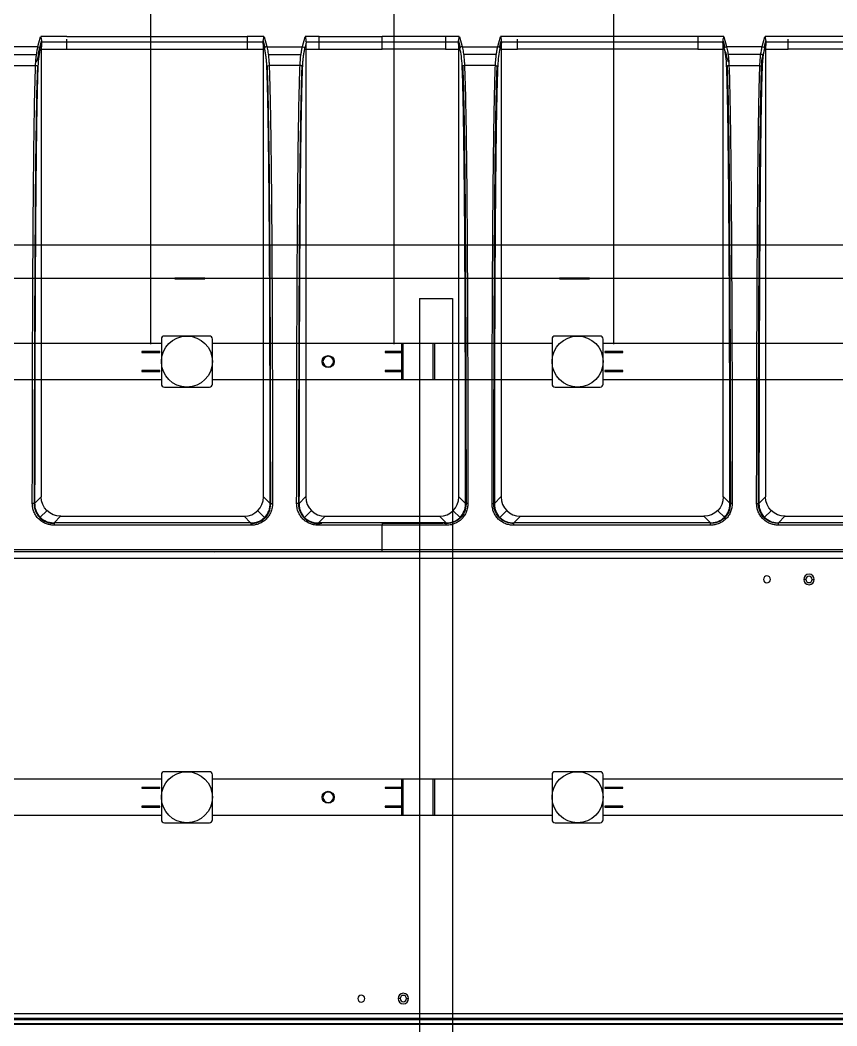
# Model space of a CAD drawing. Header units: millimetres. Extents: x 10037 to 11393, y -913 to 246.
# Drawn here: x 10659.9 to 10931.7, y -301.3 to 33.4 of the extents above; entities that cross this region are included whole.
import ezdxf

# ---------------------------------------------------------------- set-up
doc = ezdxf.new("R2010")
doc.units = ezdxf.units.MM
doc.header["$LTSCALE"] = 46.255
doc.layers.get('0').update_dxf_attribs({"linetype": 'CONTINUOUS'})
doc.layers.add('1', color=7, linetype='CONTINUOUS', true_color=0xffffff)

msp = doc.modelspace()

# ---------------------------------------------------------------- linework, layer by layer
at = {"color": 7}
for p, q in [((10857.42, -74.4), (10857.42, 181.16)), ((10784.42, -74.4), (10784.42, 168.66)), ((10703.42, -74.4), (10703.42, 156.16))]:
    msp.add_line(p, q, dxfattribs=at)
at = {"color": 1}
for p, q in [((11306.42, -41.49), (10254.42, -41.49)), ((10254.42, -52.49), (11306.42, -52.49)), ((10792.81, -59.2), (10792.81, -533)), ((10792.81, -59.2), (10803.81, -59.2)), ((10803.81, -59.2), (10803.81, -533))]:
    msp.add_line(p, q, dxfattribs=at)
at = {"color": 3}
for p, q in [((10706.92, -72.7), (10706.92, -87.7)), ((10722.92, -71.7), (10707.92, -71.7)), ((10723.92, -87.7), (10723.92, -72.7)), ((10836.92, -72.7), (10836.92, -87.7)), ((10852.92, -71.7), (10837.92, -71.7)), ((10853.92, -87.7), (10853.92, -72.7)), ((10706.92, -74.2), (10583.92, -74.2)), ((10836.92, -74.2), (10723.92, -74.2)), ((10786.79, -74.2), (10786.79, -86.2)), ((10787.29, -74.2), (10787.29, -86.2)), ((10797.29, -74.2), (10797.29, -86.2)), ((10797.79, -74.2), (10797.79, -86.2)), ((10976.92, -74.2), (10853.92, -74.2)), ((10583.92, -86.2), (10706.92, -86.2)), ((10723.92, -86.2), (10836.92, -86.2)), ((10853.92, -86.2), (10976.92, -86.2)), ((10707.92, -88.7), (10722.92, -88.7)), ((10837.92, -88.7), (10852.92, -88.7)), ((10722.92, -216.7), (10707.92, -216.7)), ((10852.92, -216.7), (10837.92, -216.7)), ((10706.92, -219.2), (10583.92, -219.2)), ((10706.92, -217.7), (10706.92, -232.7)), ((10723.92, -232.7), (10723.92, -217.7)), ((10836.92, -219.2), (10723.92, -219.2)), ((10786.79, -219.2), (10786.79, -231.2)), ((10787.29, -219.2), (10787.29, -231.2)), ((10797.29, -219.2), (10797.29, -231.2)), ((10797.79, -219.2), (10797.79, -231.2)), ((10836.92, -217.7), (10836.92, -232.7)), ((10853.92, -232.7), (10853.92, -217.7)), ((10976.92, -219.2), (10853.92, -219.2)), ((10583.92, -231.2), (10706.92, -231.2)), ((10707.92, -233.7), (10722.92, -233.7)), ((10723.92, -231.2), (10836.92, -231.2)), ((10837.92, -233.7), (10852.92, -233.7)), ((10853.92, -231.2), (10976.92, -231.2))]:
    msp.add_line(p, q, dxfattribs=at)
for centre, radius in [((10715.42, -80.2), 8.5), ((10845.42, -80.2), 8.5), ((10762.42, -80.2), 2), ((10715.42, -225.2), 8.5), ((10845.42, -225.2), 8.5), ((10762.42, -225.2), 2)]:
    msp.add_circle(centre, radius, dxfattribs=at)
for centre, start, end in [((10707.92, -72.7), 90, 180), ((10722.92, -72.7), 0, 90), ((10837.92, -72.7), 90, 180), ((10852.92, -72.7), 0, 90), ((10707.92, -87.7), 180, 270), ((10722.92, -87.7), 270, 0), ((10837.92, -87.7), 180, 270), ((10852.92, -87.7), 270, 0), ((10707.92, -217.7), 90, 180), ((10722.92, -217.7), 0, 90), ((10837.92, -217.7), 90, 180), ((10852.92, -217.7), 0, 90), ((10707.92, -232.7), 180, 270), ((10722.92, -232.7), 270, 0), ((10837.92, -232.7), 180, 270), ((10852.92, -232.7), 270, 0)]:
    msp.add_arc(centre, 1, start, end, dxfattribs=at)
at = {"layer": '1', "color": 7, "linetype": 'Continuous'}
for p, q in [((10665.86, 24.66), (10666.73, 27.91)), ((10675.42, 27.96), (10666.8, 27.96)), ((10675.42, 27.96), (10735.42, 27.96)), ((10675.42, 23.72), (10675.42, 27.15)), ((10741.04, 27.96), (10735.42, 27.96)), ((10735.42, 27.92), (10735.42, 23.72)), ((10741.1, 27.91), (10741.98, 24.65)), ((10753.86, 24.65), (10754.73, 27.91)), ((10759.42, 27.96), (10754.8, 27.96)), ((10759.42, 27.96), (10780.42, 27.96)), ((10759.42, 23.72), (10759.42, 27.96)), ((10780.42, 23.72), (10780.42, 27.96)), ((10801.42, 27.96), (10780.42, 27.96)), ((10801.42, 27.96), (10801.42, 23.72)), ((10806.04, 27.96), (10801.42, 27.96)), ((10806.1, 27.91), (10806.98, 24.65)), ((10818.86, 24.65), (10819.73, 27.91)), ((10825.42, 27.96), (10819.8, 27.96)), ((10885.42, 27.96), (10825.42, 27.96)), ((10825.42, 23.72), (10825.42, 27.15)), ((10894.04, 27.96), (10885.42, 27.96)), ((10885.42, 27.92), (10885.42, 23.72)), ((10894.1, 27.91), (10894.98, 24.66)), ((10906.86, 24.66), (10907.73, 27.91)), ((10915.42, 27.96), (10907.8, 27.96)), ((10995.42, 27.96), (10915.42, 27.96)), ((10915.42, 23.72), (10915.42, 27.15)), ((10666.1, 23.04), (10667.01, 26.42)), ((10667.02, 25.53), (10666.63, 24.09)), ((10666.95, 23.72), (10666.95, -125.19)), ((10667, 23.72), (10675.42, 23.72)), ((10667.09, 26.21), (10675.42, 26.21)), ((10675.42, 26.21), (10735.42, 26.21)), ((10675.42, 23.72), (10735.42, 23.72)), ((10735.42, 26.21), (10740.74, 26.21)), ((10735.42, 23.72), (10740.83, 23.72)), ((10741.2, 24.08), (10740.82, 25.53)), ((10740.83, 26.42), (10741.38, 24.37)), ((10740.88, -125.19), (10740.88, 23.72)), ((10755.02, 25.53), (10754.63, 24.08)), ((10754.95, 23.72), (10754.95, -125.19)), ((10755, 26.37), (10755.02, 26.47)), ((10755, 23.72), (10759.42, 23.72)), ((10755.09, 26.21), (10759.42, 26.21)), ((10759.42, 26.21), (10780.42, 26.21)), ((10759.42, 23.72), (10780.42, 23.72)), ((10780.42, 26.21), (10801.42, 26.21)), ((10801.42, 23.72), (10780.42, 23.72)), ((10801.42, 26.21), (10805.74, 26.21)), ((10801.42, 23.72), (10805.83, 23.72)), ((10806.2, 24.08), (10805.82, 25.53)), ((10805.83, 26.42), (10806.38, 24.37)), ((10805.88, -125.19), (10805.88, 23.72)), ((10819.46, 24.37), (10820.01, 26.42)), ((10820.02, 25.53), (10819.63, 24.08)), ((10819.95, 23.72), (10819.95, -125.19)), ((10820, 23.72), (10825.42, 23.72)), ((10820.09, 26.21), (10825.42, 26.21)), ((10825.42, 26.21), (10885.42, 26.21)), ((10885.42, 23.72), (10825.42, 23.72)), ((10885.42, 26.21), (10893.74, 26.21)), ((10885.42, 23.72), (10893.83, 23.72)), ((10894.2, 24.09), (10893.82, 25.53)), ((10893.83, 26.42), (10894.39, 24.33)), ((10893.88, -125.19), (10893.88, 23.72)), ((10907.45, 24.33), (10908.01, 26.42)), ((10908.02, 25.53), (10907.63, 24.09)), ((10907.95, 23.72), (10907.95, -125.19)), ((10908, 23.72), (10915.42, 23.72)), ((10908.09, 26.21), (10915.42, 26.21)), ((10915.42, 26.21), (10995.42, 26.21)), ((10995.42, 23.72), (10915.42, 23.72)), ((10654.47, 22.01), (10665.37, 22.01)), ((10742.47, 22.04), (10753.37, 22.04)), ((10818.37, 22.04), (10807.47, 22.04)), ((10907.04, 22.01), (10895.47, 22.01)), ((10721.42, -52.49), (10711.42, -52.49)), ((10711.42, -52.49), (10711.42, -52.7)), ((10711.42, -52.7), (10721.42, -52.7)), ((10721.42, -52.7), (10721.42, -52.49)), ((10849.42, -52.49), (10839.42, -52.49)), ((10839.42, -52.49), (10839.42, -52.7)), ((10839.42, -52.7), (10849.42, -52.7)), ((10849.42, -52.7), (10849.42, -52.49)), ((10706.42, -76.9), (10700.42, -76.9)), ((10700.42, -76.9), (10700.42, -77.2)), ((10706.42, -77.2), (10706.42, -76.9)), ((10787.42, -76.9), (10781.42, -76.9)), ((10781.42, -76.9), (10781.42, -77.2)), ((10787.42, -77.2), (10787.42, -76.9)), ((10860.42, -76.9), (10854.42, -76.9)), ((10854.42, -76.9), (10854.42, -77.2)), ((10860.42, -77.2), (10860.42, -76.9)), ((10700.42, -77.2), (10706.42, -77.2)), ((10781.42, -77.2), (10787.42, -77.2)), ((10854.42, -77.2), (10860.42, -77.2)), ((10706.42, -83.2), (10700.42, -83.2)), ((10700.42, -83.2), (10700.42, -83.5)), ((10700.42, -83.5), (10706.42, -83.5)), ((10706.42, -83.5), (10706.42, -83.2)), ((10787.42, -83.2), (10781.42, -83.2)), ((10781.42, -83.2), (10781.42, -83.5)), ((10781.42, -83.5), (10787.42, -83.5)), ((10787.42, -83.5), (10787.42, -83.2)), ((10860.42, -83.2), (10854.42, -83.2)), ((10854.42, -83.2), (10854.42, -83.5)), ((10854.42, -83.5), (10860.42, -83.5)), ((10860.42, -83.5), (10860.42, -83.2)), ((10664.78, -127.37), (10666.92, -125.23)), ((10740.92, -125.23), (10743.09, -127.41)), ((10752.74, -127.41), (10754.92, -125.23)), ((10805.92, -125.23), (10808.1, -127.41)), ((10817.74, -127.41), (10819.92, -125.23)), ((10893.92, -125.23), (10896.06, -127.37)), ((10905.79, -127.36), (10907.92, -125.23)), ((10668.79, -129.83), (10666.59, -132.03)), ((10741.28, -132.06), (10739.05, -129.83)), ((10756.79, -129.83), (10754.55, -132.07)), ((10806.28, -132.07), (10804.05, -129.83)), ((10821.79, -129.83), (10819.55, -132.06)), ((10894.25, -132.03), (10892.05, -129.83)), ((10909.79, -129.83), (10907.6, -132.02)), ((10673.39, -131.7), (10671.23, -133.86)), ((10673.42, -131.67), (10734.41, -131.67)), ((10736.62, -133.87), (10734.45, -131.7)), ((10761.39, -131.7), (10759.21, -133.88)), ((10761.42, -131.67), (10799.41, -131.67)), ((10801.63, -133.88), (10799.45, -131.7)), ((10826.39, -131.7), (10824.21, -133.88)), ((10826.42, -131.67), (10887.41, -131.67)), ((10889.6, -133.85), (10887.45, -131.7)), ((10914.39, -131.7), (10912.26, -133.83)), ((10914.42, -131.67), (10999.41, -131.67)), ((10780.47, -133.99), (10800.57, -133.96)), ((10724.62, -143.49), (10780.42, -143.42)), ((10836.19, -143.49), (10780.42, -143.42)), ((11189.41, -145.74), (10371.42, -145.74)), ((10921.36, -152.7), (10920.66, -152.7)), ((10923.48, -152.7), (10924.18, -152.7)), ((10706.42, -221.9), (10700.42, -221.9)), ((10700.42, -221.9), (10700.42, -222.2)), ((10700.42, -222.2), (10706.42, -222.2)), ((10706.42, -222.2), (10706.42, -221.9)), ((10787.42, -221.9), (10781.42, -221.9)), ((10781.42, -221.9), (10781.42, -222.2)), ((10781.42, -222.2), (10787.42, -222.2)), ((10787.42, -222.2), (10787.42, -221.9)), ((10860.42, -221.9), (10854.42, -221.9)), ((10854.42, -221.9), (10854.42, -222.2)), ((10854.42, -222.2), (10860.42, -222.2)), ((10860.42, -222.2), (10860.42, -221.9)), ((10706.42, -228.2), (10700.42, -228.2)), ((10700.42, -228.2), (10700.42, -228.5)), ((10700.42, -228.5), (10706.42, -228.5)), ((10706.42, -228.5), (10706.42, -228.2)), ((10787.42, -228.2), (10781.42, -228.2)), ((10781.42, -228.2), (10781.42, -228.5)), ((10781.42, -228.5), (10787.42, -228.5)), ((10787.42, -228.5), (10787.42, -228.2)), ((10860.42, -228.2), (10854.42, -228.2)), ((10854.42, -228.2), (10854.42, -228.5)), ((10854.42, -228.5), (10860.42, -228.5)), ((10860.42, -228.5), (10860.42, -228.2)), ((10786.36, -292.2), (10785.66, -292.2)), ((10788.48, -292.2), (10789.18, -292.2)), ((10364.95, -297.19), (11195.88, -297.19)), ((10295.32, -300.75), (11265.52, -300.75)), ((11196.32, -299.31), (10364.52, -299.31)), ((11196.09, -298.88), (10364.74, -298.88))]:
    msp.add_line(p, q, dxfattribs=at)
for centre, radius, start, end in [((10762.42, -80.2), 1.75, 0, 180), ((10762.42, -80.2), 1.75, 180, 0), ((10908.42, -152.7), 1.15, 0, 180), ((10908.42, -152.7), 1.15, 180, 0), ((10922.42, -152.7), 1.76, 0, 180), ((10922.42, -152.7), 1.76, 180, 0), ((10922.42, -152.7), 1.06, 0, 180), ((10922.42, -152.7), 1.06, 180, 0), ((10762.42, -225.2), 1.75, 0, 180), ((10762.42, -225.2), 1.75, 180, 0), ((10773.42, -292.2), 1.15, 0, 180), ((10787.42, -292.2), 1.76, 0, 180), ((10787.42, -292.2), 1.06, 0, 180), ((10773.42, -292.2), 1.15, 180, 0), ((10787.42, -292.2), 1.76, 180, 0), ((10787.42, -292.2), 1.06, 180, 0)]:
    msp.add_arc(centre, radius, start, end, dxfattribs=at)
for centre, major_axis, ratio, start_param, end_param in [((10668.56, 23.72), (0, 6), 0.267949, 1.256501, 1.570796), ((10739.28, 23.72), (0, 6), 0.267949, 4.712389, 5.026684), ((10741.99, 24.04), (0.773, 0.207), 0.694747, 1.386748, 2.773497), ((10756.56, 23.72), (0, 6), 0.267949, 1.256501, 1.570796), ((10804.28, 23.72), (0, 6), 0.267949, 4.712389, 5.026684), ((10806.99, 24.03), (0.773, 0.207), 0.694747, 1.386747, 2.773495), ((10818.85, 24.04), (0.773, -0.207), 0.694747, 0.368096, 1.754844), ((10821.56, 23.72), (0, 6), 0.267949, 1.256501, 1.570796), ((10892.28, 23.72), (0, 6), 0.267949, 4.712389, 5.026684), ((10909.56, 23.72), (0, 6), 0.267949, 1.256501, 1.570796), ((10733.95, -124.73), (5.07, -5.07), 0.935113, 5.531306, 7.035065), ((10761.89, -124.73), (-5.07, -5.07), 0.935113, 5.531306, 7.035065), ((10798.95, -124.73), (5.07, -5.07), 0.935113, 5.531306, 7.035065), ((10826.89, -124.73), (-5.07, -5.07), 0.935113, 5.531306, 7.035065), ((10780.42, -134.69), (0, 0.8), 0.000166, 0.260657, 1.570165)]:
    msp.add_ellipse(centre, major_axis=major_axis, ratio=ratio, start_param=start_param, end_param=end_param, dxfattribs=at)
at = {"layer": '1', "color": 7, "linetype": 'Continuous', "extrusion": (0, 0, -1)}
for centre, major_axis in [((10673.89, -124.73), (5.07, 5.07)), ((10886.95, -124.73), (-5.07, 5.07)), ((10914.89, -124.73), (5.07, 5.07))]:
    msp.add_ellipse(centre, major_axis=major_axis, ratio=0.935113, start_param=2.389713, end_param=3.893472, dxfattribs=at)
at = {"layer": '1', "color": 7, "linetype": 'Continuous'}
for points, degree, knots in [([(10666.75, 27.96), (10666.75, 27.96), (10666.75, 27.96), (10666.84, 27.62), (10666.92, 27.24), (10667.04, 26.44), (10667.07, 26.01), (10667.03, 25.58)], 3, [0, 0, 0, 0, 0.005505, 0.005505, 0.513093, 0.513093, 1, 1, 1, 1]), ([(10740.8, 25.58), (10740.77, 26.01), (10740.8, 26.44), (10740.91, 27.24), (10741, 27.62), (10741.09, 27.96), (10741.09, 27.96), (10741.09, 27.96)], 3, [0, 0, 0, 0, 0.486907, 0.486907, 0.994495, 0.994495, 1, 1, 1, 1]), ([(10754.75, 27.96), (10754.75, 27.96), (10754.75, 27.96), (10754.84, 27.62), (10754.92, 27.24), (10755.04, 26.44), (10755.07, 26.01), (10755.03, 25.58)], 3, [0, 0, 0, 0, 0.005505, 0.005505, 0.513093, 0.513093, 1, 1, 1, 1]), ([(10805.8, 25.58), (10805.77, 26.01), (10805.8, 26.44), (10805.91, 27.24), (10806, 27.62), (10806.09, 27.96), (10806.09, 27.96), (10806.09, 27.96)], 3, [0, 0, 0, 0, 0.486907, 0.486907, 0.994495, 0.994495, 1, 1, 1, 1]), ([(10819.75, 27.96), (10819.75, 27.96), (10819.75, 27.96), (10819.84, 27.62), (10819.92, 27.24), (10820.04, 26.44), (10820.07, 26.01), (10820.03, 25.58)], 3, [0, 0, 0, 0, 0.005505, 0.005505, 0.513093, 0.513093, 1, 1, 1, 1]), ([(10893.8, 25.58), (10893.77, 26.01), (10893.8, 26.44), (10893.91, 27.24), (10894, 27.62), (10894.09, 27.96), (10894.09, 27.96), (10894.09, 27.96)], 3, [0, 0, 0, 0, 0.486907, 0.486907, 0.994495, 0.994495, 1, 1, 1, 1]), ([(10907.75, 27.96), (10907.75, 27.96), (10907.75, 27.96), (10907.84, 27.62), (10907.92, 27.24), (10908.04, 26.44), (10908.07, 26.01), (10908.03, 25.58)], 3, [0, 0, 0, 0, 0.005505, 0.005505, 0.513093, 0.513093, 1, 1, 1, 1]), ([(10665.05, 18.25), (10665.07, 18.63), (10665.1, 19.4), (10665.19, 20.54), (10665.33, 21.83), (10665.54, 23.22), (10665.74, 24.11), (10665.84, 24.56)], 3, [0, 0, 0, 0, 0.157925, 0.326242, 0.497368, 0.744878, 1, 1, 1, 1]), ([(10742, 24.55), (10742.07, 24.26), (10742.2, 23.68), (10742.37, 22.71), (10742.55, 21.51), (10742.69, 20.06), (10742.75, 18.91), (10742.78, 18.34)], 3, [0, 0, 0, 0, 0.168488, 0.339903, 0.503255, 0.758176, 1, 1, 1, 1]), ([(10753.06, 18.35), (10753.07, 18.72), (10753.11, 19.48), (10753.2, 20.6), (10753.34, 21.86), (10753.54, 23.23), (10753.73, 24.11), (10753.83, 24.55)], 3, [0, 0, 0, 0, 0.157935, 0.326337, 0.497512, 0.744403, 1, 1, 1, 1]), ([(10807, 24.55), (10807.07, 24.26), (10807.2, 23.68), (10807.37, 22.72), (10807.54, 21.51), (10807.69, 20.07), (10807.75, 18.91), (10807.78, 18.35)], 3, [0, 0, 0, 0, 0.168278, 0.339536, 0.502786, 0.758186, 1, 1, 1, 1]), ([(10818.06, 18.34), (10818.07, 18.71), (10818.11, 19.47), (10818.2, 20.59), (10818.34, 21.86), (10818.54, 23.23), (10818.73, 24.11), (10818.83, 24.55)], 3, [0, 0, 0, 0, 0.158218, 0.32643, 0.496926, 0.744832, 1, 1, 1, 1]), ([(10895, 24.56), (10895.07, 24.27), (10895.2, 23.68), (10895.38, 22.7), (10895.55, 21.47), (10895.7, 20), (10895.76, 18.82), (10895.78, 18.25)], 3, [0, 0, 0, 0, 0.168507, 0.339743, 0.502834, 0.758443, 1, 1, 1, 1]), ([(10906.05, 18.24), (10906.07, 18.62), (10906.1, 19.39), (10906.19, 20.53), (10906.33, 21.83), (10906.54, 23.22), (10906.74, 24.11), (10906.84, 24.56)], 3, [0, 0, 0, 0, 0.1583, 0.326501, 0.496978, 0.744887, 1, 1, 1, 1]), ([(10665.11, 19.45), (10665.13, 19.45), (10665.14, 19.46), (10665.22, 19.53), (10665.28, 19.61), (10665.5, 19.92), (10665.61, 20.18), (10665.99, 21.31), (10666.04, 22.22), (10666.09, 22.99)], 3, [0, 0, 0, 0, 0.010872, 0.010872, 0.078451, 0.078451, 0.294298, 0.294298, 1, 1, 1, 1]), ([(10894.43, 23.21), (10894.9, 22.49), (10894.76, 21.09), (10895.41, 19.82), (10895.48, 19.7), (10895.6, 19.55), (10895.64, 19.52), (10895.69, 19.47), (10895.71, 19.46), (10895.72, 19.45)], 3, [0, 0, 0, 0, 0.863224, 0.863224, 0.955183, 0.955183, 0.987283, 0.987283, 1, 1, 1, 1]), ([(10905.59, -127.4), (10905.61, -106.06), (10905.65, -84.72), (10905.81, -45.35), (10905.9, -27.33), (10906.17, -4.84), (10906.24, -0.35), (10906.4, 8.63), (10906.48, 13.12), (10906.68, 18.61), (10906.72, 19.63), (10906.77, 20.65)], 3, [0, 0, 0, 0, 0.43185, 0.43185, 0.796721, 0.796721, 0.887939, 0.887939, 0.979157, 0.979157, 1, 1, 1, 1]), ([(10665.02, 18.2), (10663.32, 18.2), (10659.92, 18.2), (10656.52, 18.2), (10654.82, 18.19)], 3, [0, 0, 0, 0, 0.5, 1, 1, 1, 1]), ([(10663.97, -127.32), (10663.98, -119.7), (10663.99, -105.06), (10664.04, -84.01), (10664.1, -64.79), (10664.18, -47.43), (10664.28, -31.92), (10664.4, -18.29), (10664.53, -6.51), (10664.68, 3.4), (10664.83, 11.44), (10664.99, 16.16), (10665.05, 18.2)], 3, [0, 0, 0, 0, 0.156926, 0.30166, 0.433638, 0.55286, 0.659322, 0.753028, 0.833964, 0.902113, 0.957497, 1, 1, 1, 1]), ([(10665.67, 18.14), (10665.66, 17.99), (10665.65, 17.84), (10665.49, 13.23), (10665.4, 8.74), (10665.23, -0.24), (10665.17, -4.74), (10664.9, -27.27), (10664.8, -45.3), (10664.64, -84.69), (10664.61, -106.05), (10664.59, -127.4)], 3, [0, 0, 0, 0, 0.003177, 0.003177, 0.096027, 0.096027, 0.188877, 0.188877, 0.560277, 0.560277, 1, 1, 1, 1]), ([(10665.82, 18.04), (10665.8, 17.34), (10665.74, 15.83), (10665.67, 13.23), (10665.59, 10.23), (10665.52, 6.77), (10665.45, 2.91), (10665.38, -1.34), (10665.32, -5.98), (10665.25, -11), (10665.2, -16.36), (10665.14, -22.1), (10665.09, -28.16), (10665.04, -34.6), (10665, -41.41), (10664.96, -48.5), (10664.92, -55.92), (10664.89, -63.85), (10664.86, -71.65), (10664.83, -80.22), (10664.81, -88.75), (10664.79, -97.97), (10664.77, -107.21), (10664.76, -116.7), (10664.75, -123.72), (10664.74, -127.35)], 3, [0, 0, 0, 0, 0.0425, 0.086032, 0.129564, 0.173095, 0.216627, 0.260159, 0.303691, 0.347223, 0.390755, 0.434287, 0.477819, 0.521351, 0.564883, 0.608415, 0.651947, 0.695479, 0.739011, 0.782543, 0.826075, 0.869607, 0.913139, 0.956671, 1, 1, 1, 1]), ([(10742.19, 12.83), (10742.15, 14.12), (10742.11, 15.37), (10742.06, 16.86), (10742.01, 18.12)], 2, [0.92566232, 0.92566232, 0.92566232, 0.96319868, 0.96319868, 1, 1, 1]), ([(10743.29, -127.44), (10743.28, -106.08), (10743.25, -84.72), (10743.09, -45.33), (10742.99, -27.31), (10742.7, -4.83), (10742.63, -0.33), (10742.46, 8.64), (10742.37, 13.13), (10742.19, 17.8), (10742.18, 18.01), (10742.17, 18.23)], 3, [0, 0, 0, 0, 0.439281, 0.439281, 0.810148, 0.810148, 0.902865, 0.902865, 0.995582, 0.995582, 1, 1, 1, 1]), ([(10742.78, 18.29), (10742.84, 16.68), (10742.96, 13.09), (10743.1, 7.15), (10743.23, 0.16), (10743.35, -7.9), (10743.46, -17.01), (10743.56, -27.18), (10743.64, -38.4), (10743.71, -50.67), (10743.78, -63.99), (10743.83, -78.36), (10743.86, -93.79), (10743.89, -110.24), (10743.9, -121.54), (10743.9, -127.36)], 3, [0, 0, 0, 0, 0.033602, 0.074509, 0.122638, 0.177982, 0.24055, 0.310333, 0.387319, 0.471512, 0.562911, 0.661516, 0.767324, 0.880337, 1, 1, 1, 1]), ([(10753.02, 18.3), (10751.32, 18.3), (10747.92, 18.3), (10744.52, 18.3), (10742.82, 18.29)], 3, [0, 0, 0, 0, 0.5, 1, 1, 1, 1]), ([(10751.93, -127.36), (10751.94, -119.8), (10751.95, -105.25), (10751.99, -84.32), (10752.05, -65.19), (10752.13, -47.87), (10752.23, -32.37), (10752.35, -18.7), (10752.48, -6.85), (10752.65, 3.17), (10752.82, 11.37), (10752.98, 16.19), (10753.05, 18.3)], 3, [0, 0, 0, 0, 0.155637, 0.299365, 0.430625, 0.549416, 0.655734, 0.749583, 0.83095, 0.899818, 0.956205, 1, 1, 1, 1]), ([(10753.67, 18.24), (10753.66, 18.06), (10753.65, 17.88), (10753.47, 13.25), (10753.37, 8.76), (10753.2, -0.22), (10753.13, -4.72), (10752.84, -27.25), (10752.74, -45.28), (10752.59, -84.69), (10752.56, -106.07), (10752.55, -127.44)], 3, [0, 0, 0, 0, 0.003761, 0.003761, 0.096528, 0.096528, 0.189295, 0.189295, 0.560362, 0.560362, 1, 1, 1, 1]), ([(10753.82, 18.13), (10753.81, 17.77), (10753.78, 17.07), (10753.75, 16.18), (10753.72, 15.37), (10753.7, 14.63), (10753.68, 13.92), (10753.66, 13.24), (10753.64, 12.56), (10753.62, 11.87), (10753.6, 11.17), (10753.58, 10.45), (10753.56, 9.71), (10753.55, 8.94), (10753.53, 8.13), (10753.51, 7.29), (10753.49, 6.43), (10753.47, 5.54), (10753.45, 4.63), (10753.44, 3.7), (10753.42, 2.75), (10753.4, 1.8), (10753.38, 0.82), (10753.37, -0.17), (10753.35, -1.16), (10753.33, -2.17), (10753.32, -3.19), (10753.3, -4.23), (10753.29, -5.29), (10753.27, -6.38), (10753.26, -7.48), (10753.24, -8.6), (10753.23, -9.73), (10753.21, -10.87), (10753.2, -12.02), (10753.18, -13.21), (10753.17, -14.41), (10753.16, -15.61), (10753.14, -16.82), (10753.13, -18.04), (10753.12, -19.3), (10753.11, -20.58), (10753.09, -21.87), (10753.08, -23.16), (10753.07, -24.46), (10753.06, -25.79), (10753.05, -27.13), (10753.03, -28.49), (10753.02, -29.87), (10753.01, -31.26), (10753, -32.65), (10752.99, -34.05), (10752.98, -35.47), (10752.97, -36.93), (10752.96, -38.4), (10752.95, -39.89), (10752.94, -41.37), (10752.93, -42.85), (10752.92, -44.36), (10752.91, -45.9), (10752.91, -47.46), (10752.9, -49.04), (10752.89, -50.63), (10752.88, -52.22), (10752.87, -53.81), (10752.87, -55.39), (10752.86, -56.99), (10752.85, -58.67), (10752.84, -60.4), (10752.84, -62.1), (10752.83, -63.78), (10752.82, -65.44), (10752.82, -67.12), (10752.81, -68.86), (10752.8, -70.68), (10752.8, -72.5), (10752.79, -74.28), (10752.79, -76.04), (10752.78, -77.8), (10752.78, -79.58), (10752.77, -81.44), (10752.77, -83.37), (10752.76, -85.29), (10752.76, -87.17), (10752.75, -89.03), (10752.75, -90.88), (10752.75, -92.75), (10752.74, -94.7), (10752.74, -96.72), (10752.73, -98.76), (10752.73, -100.77), (10752.73, -102.74), (10752.72, -104.7), (10752.72, -106.66), (10752.72, -108.66), (10752.72, -110.73), (10752.72, -112.87), (10752.71, -115.03), (10752.71, -117.17), (10752.71, -119.29), (10752.71, -121.38), (10752.71, -123.44), (10752.71, -125.45), (10752.7, -126.76), (10752.7, -127.39)], 3, [0, 0, 0, 0, 0.009373, 0.019184, 0.028994, 0.038805, 0.048616, 0.058426, 0.068237, 0.078048, 0.087858, 0.097669, 0.10748, 0.11729, 0.127101, 0.136912, 0.146722, 0.156533, 0.166344, 0.176154, 0.185965, 0.195776, 0.205586, 0.215397, 0.225208, 0.235018, 0.244829, 0.25464, 0.26445, 0.274261, 0.284072, 0.293882, 0.303693, 0.313504, 0.323314, 0.333125, 0.342936, 0.352746, 0.362557, 0.372368, 0.382178, 0.391989, 0.4018, 0.41161, 0.421421, 0.431232, 0.441042, 0.450853, 0.460664, 0.470474, 0.480285, 0.490096, 0.499906, 0.509717, 0.519528, 0.529338, 0.539149, 0.54896, 0.55877, 0.568581, 0.578392, 0.588202, 0.598013, 0.607824, 0.617634, 0.627445, 0.637256, 0.647066, 0.656877, 0.666688, 0.676498, 0.686309, 0.69612, 0.70593, 0.715741, 0.725552, 0.735362, 0.745173, 0.754984, 0.764794, 0.774605, 0.784416, 0.794226, 0.804037, 0.813848, 0.823658, 0.833469, 0.84328, 0.85309, 0.862901, 0.872712, 0.882522, 0.892333, 0.902144, 0.911954, 0.921765, 0.931576, 0.941386, 0.951197, 0.961008, 0.970818, 0.980629, 0.99044, 1, 1, 1, 1]), ([(10808.13, -127.39), (10808.13, -124.07), (10808.13, -117.4), (10808.12, -106.95), (10808.1, -97.35), (10808.08, -87.99), (10808.06, -78.74), (10808.03, -70.06), (10808, -61.82), (10807.96, -53.59), (10807.92, -45.92), (10807.88, -38.47), (10807.83, -31.42), (10807.77, -24.73), (10807.71, -18.4), (10807.65, -12.45), (10807.57, -6.84), (10807.5, -1.68), (10807.41, 3.14), (10807.33, 7.43), (10807.24, 11.13), (10807.15, 14.36), (10807.06, 16.86), (10807.01, 18.13)], 3, [0, 0, 0, 0, 0.047411, 0.095071, 0.142732, 0.190393, 0.238054, 0.285714, 0.333375, 0.381036, 0.428697, 0.476357, 0.524018, 0.571679, 0.61934, 0.667, 0.714661, 0.762322, 0.809983, 0.857643, 0.905304, 0.952965, 1, 1, 1, 1]), ([(10807.17, 18.24), (10807.18, 18.06), (10807.18, 17.88), (10807.36, 13.25), (10807.46, 8.76), (10807.64, -0.22), (10807.71, -4.72), (10808, -27.25), (10808.09, -45.28), (10808.25, -84.69), (10808.28, -106.07), (10808.29, -127.44)], 3, [0, 0, 0, 0, 0.003769, 0.003769, 0.096535, 0.096535, 0.189301, 0.189301, 0.560365, 0.560365, 1, 1, 1, 1]), ([(10807.78, 18.3), (10807.84, 16.73), (10807.96, 13.24), (10808.1, 7.43), (10808.24, 0.53), (10808.36, -7.45), (10808.47, -16.51), (10808.56, -26.65), (10808.65, -37.87), (10808.72, -50.17), (10808.78, -63.54), (10808.83, -77.99), (10808.87, -93.52), (10808.89, -110.09), (10808.9, -121.49), (10808.91, -127.36)], 3, [0, 0, 0, 0, 0.032568, 0.072608, 0.120044, 0.174868, 0.237088, 0.306698, 0.383684, 0.468049, 0.559796, 0.65892, 0.765422, 0.879302, 1, 1, 1, 1]), ([(10818.02, 18.29), (10816.32, 18.3), (10812.92, 18.3), (10809.52, 18.3), (10807.82, 18.3)], 3, [0, 0, 0, 0, 0.5, 1, 1, 1, 1]), ([(10816.93, -127.36), (10816.94, -119.86), (10816.95, -105.43), (10816.99, -84.65), (10817.05, -65.62), (10817.13, -48.37), (10817.23, -32.9), (10817.35, -19.2), (10817.49, -7.29), (10817.65, 2.84), (10817.82, 11.18), (10817.98, 16.12), (10818.05, 18.29)], 3, [0, 0, 0, 0, 0.154324, 0.297027, 0.427554, 0.545906, 0.652077, 0.746072, 0.82788, 0.897481, 0.954892, 1, 1, 1, 1]), ([(10817.55, -127.44), (10817.56, -106.08), (10817.59, -84.72), (10817.75, -45.33), (10817.84, -27.31), (10818.13, -4.83), (10818.2, -0.33), (10818.37, 8.64), (10818.47, 13.13), (10818.65, 17.8), (10818.66, 18.01), (10818.67, 18.23)], 3, [0, 0, 0, 0, 0.439284, 0.439284, 0.810154, 0.810154, 0.902871, 0.902871, 0.995588, 0.995588, 1, 1, 1, 1]), ([(10896.09, -127.35), (10896.09, -123.72), (10896.08, -116.7), (10896.07, -107.21), (10896.05, -97.97), (10896.03, -88.75), (10896.01, -80.22), (10895.98, -71.65), (10895.95, -63.85), (10895.92, -55.92), (10895.88, -48.51), (10895.84, -41.41), (10895.79, -34.6), (10895.75, -28.16), (10895.7, -22.1), (10895.64, -16.36), (10895.58, -11), (10895.52, -5.98), (10895.46, -1.34), (10895.39, 2.91), (10895.32, 6.77), (10895.24, 10.23), (10895.17, 13.23), (10895.09, 15.83), (10895.04, 17.34), (10895.01, 18.04)], 3, [0, 0, 0, 0, 0.043329, 0.086861, 0.130393, 0.173925, 0.217457, 0.260989, 0.304521, 0.348053, 0.391585, 0.435117, 0.478649, 0.522181, 0.565713, 0.609245, 0.652777, 0.696309, 0.739841, 0.783373, 0.826905, 0.870437, 0.913969, 0.957501, 1, 1, 1, 1]), ([(10895.17, 18.14), (10895.18, 17.99), (10895.18, 17.84), (10895.35, 13.23), (10895.44, 8.74), (10895.6, -0.24), (10895.67, -4.74), (10895.94, -27.27), (10896.03, -45.3), (10896.19, -84.69), (10896.23, -106.05), (10896.25, -127.4)], 3, [0, 0, 0, 0, 0.003177, 0.003177, 0.096027, 0.096027, 0.188877, 0.188877, 0.560277, 0.560277, 1, 1, 1, 1]), ([(10895.78, 18.2), (10895.84, 16.69), (10895.95, 13.28), (10896.08, 7.59), (10896.2, 0.8), (10896.31, -7.1), (10896.42, -16.1), (10896.51, -26.21), (10896.59, -37.41), (10896.66, -49.72), (10896.72, -63.13), (10896.78, -77.64), (10896.82, -93.25), (10896.85, -109.93), (10896.86, -121.41), (10896.87, -127.32)], 3, [0, 0, 0, 0, 0.031548, 0.07074, 0.117498, 0.17181, 0.233691, 0.303131, 0.380117, 0.464653, 0.55674, 0.656374, 0.763557, 0.878286, 1, 1, 1, 1]), ([(10906.02, 18.19), (10904.32, 18.2), (10900.92, 18.2), (10897.52, 18.2), (10895.82, 18.2)], 3, [0, 0, 0, 0, 0.5, 1, 1, 1, 1]), ([(10904.98, -127.31), (10904.99, -119.69), (10905.01, -105.04), (10905.05, -83.99), (10905.12, -64.77), (10905.2, -47.4), (10905.29, -31.9), (10905.41, -18.27), (10905.54, -6.49), (10905.69, 3.41), (10905.84, 11.44), (10905.99, 16.15), (10906.05, 18.19)], 3, [0, 0, 0, 0, 0.156991, 0.301777, 0.433792, 0.553036, 0.659505, 0.753203, 0.834117, 0.902229, 0.957563, 1, 1, 1, 1]), ([(10906.82, 18.03), (10906.58, 11.54), (10906.39, -1.14), (10906.28, -8.4), (10906.19, -17.73)], 2, [0, 0, 0, 0.2493273, 0.2493273, 0.3923543, 0.3923543, 0.3923543]), ([(10743.13, -127.39), (10743.12, -98.94), (10743.04, -75.7), (10742.97, -52.09), (10742.84, -34.03), (10742.73, -19.06), (10742.58, -7.84), (10742.47, 0.8), (10742.33, 7.24)], 2, [0, 0, 0, 0.2500078, 0.2500078, 0.5002502, 0.5002502, 0.7004441, 0.7004441, 0.8505896, 0.8505896, 0.8505896]), ([(10818.31, -3.73), (10818.12, -16.76), (10817.99, -35.49), (10817.86, -53.53), (10817.79, -76.92), (10817.72, -99.72), (10817.71, -127.39)], 2, [0.2497303, 0.2497303, 0.2497303, 0.4998984, 0.4998984, 0.7500665, 0.7500665, 1, 1, 1]), ([(10906.19, -17.73), (10906.12, -24.6), (10906.06, -32.58), (10905.8, -68.77), (10905.75, -127.35)], 2, [0.3923543, 0.3923543, 0.3923543, 0.4996245, 0.4996245, 1, 1, 1]), ([(10671.15, -134.65), (10671.04, -134.65), (10670.81, -134.65), (10670.35, -134.61), (10669.51, -134.49), (10668.36, -134.15), (10667.11, -133.48), (10666.03, -132.59), (10665.14, -131.5), (10664.47, -130.25), (10664.13, -129.1), (10663.99, -128.16), (10663.98, -127.68), (10663.97, -127.45)], 3, [0, 0, 0, 0, 0.027607, 0.060207, 0.124895, 0.25169, 0.37615, 0.499219, 0.622426, 0.746955, 0.873933, 0.938984, 1, 1, 1, 1]), ([(10664.59, -127.4), (10664.59, -127.45), (10664.59, -127.5), (10664.58, -129.36), (10665.34, -131.18), (10667.91, -133.49), (10669.57, -134.07), (10671.21, -134.04)], 3, [0, 0, 0, 0, 0.014791, 0.014791, 0.532874, 0.532874, 1, 1, 1, 1]), ([(10664.75, -127.46), (10664.77, -127.89), (10664.81, -128.74), (10665.3, -130.36), (10666.46, -132.15), (10668.25, -133.32), (10669.88, -133.82), (10670.75, -133.86), (10671.2, -133.88)], 3, [0, 0, 0, 0, 0.127461, 0.253111, 0.498015, 0.742603, 0.86786, 1, 1, 1, 1]), ([(10736.66, -134.07), (10738.29, -134.1), (10739.94, -133.54), (10742.51, -131.25), (10743.29, -129.43), (10743.29, -127.55), (10743.29, -127.5), (10743.29, -127.44)], 3, [0, 0, 0, 0, 0.465898, 0.465898, 0.984203, 0.984203, 1, 1, 1, 1]), ([(10736.71, -133.91), (10737.14, -133.89), (10738, -133.84), (10739.62, -133.35), (10741.41, -132.19), (10742.57, -130.4), (10743.06, -128.78), (10743.11, -127.93), (10743.13, -127.5)], 3, [0, 0, 0, 0, 0.127884, 0.254067, 0.500077, 0.746087, 0.872201, 1, 1, 1, 1]), ([(10743.9, -127.49), (10743.89, -127.72), (10743.88, -128.19), (10743.74, -129.14), (10743.4, -130.28), (10742.73, -131.54), (10741.84, -132.63), (10740.76, -133.51), (10739.5, -134.18), (10738.4, -134.51), (10737.59, -134.63), (10737.18, -134.67), (10736.9, -134.68), (10736.77, -134.68), (10736.72, -134.68)], 3, [0, 0, 0, 0, 0.060744, 0.12566, 0.252648, 0.377218, 0.500321, 0.62349, 0.747922, 0.874762, 0.926504, 0.965728, 0.985482, 1, 1, 1, 1]), ([(10759.12, -134.69), (10758.98, -134.69), (10758.71, -134.68), (10758.17, -134.63), (10757.38, -134.5), (10756.27, -134.15), (10755.08, -133.52), (10753.99, -132.63), (10753.1, -131.54), (10752.44, -130.29), (10752.1, -129.14), (10751.95, -128.2), (10751.94, -127.72), (10751.93, -127.49)], 3, [0, 0, 0, 0, 0.037925, 0.069846, 0.143625, 0.252209, 0.376697, 0.499741, 0.622871, 0.747276, 0.874099, 0.939142, 1, 1, 1, 1]), ([(10752.55, -127.44), (10752.55, -127.5), (10752.55, -127.55), (10752.54, -129.43), (10753.32, -131.24), (10756.01, -133.65), (10757.89, -134.22), (10759.9, -134.02), (10760.08, -134), (10760.27, -133.96)], 3, [0, 0, 0, 0, 0.013638, 0.013638, 0.482882, 0.482882, 0.952126, 0.952126, 1, 1, 1, 1]), ([(10752.71, -127.5), (10752.73, -127.93), (10752.77, -128.78), (10753.26, -130.4), (10754.43, -132.19), (10756.15, -133.32), (10757.52, -133.75), (10758.24, -133.87), (10758.76, -133.91), (10759.01, -133.92), (10759.14, -133.92)], 3, [0, 0, 0, 0, 0.127699, 0.253668, 0.49926, 0.744795, 0.846316, 0.924167, 0.963711, 1, 1, 1, 1]), ([(10808.29, -127.44), (10808.29, -127.5), (10808.29, -127.55), (10808.29, -129.43), (10807.52, -131.24), (10804.82, -133.65), (10802.95, -134.22), (10800.94, -134.02), (10800.75, -134), (10800.57, -133.96)], 3, [0, 0, 0, 0, 0.013638, 0.013638, 0.482882, 0.482882, 0.952126, 0.952126, 1, 1, 1, 1]), ([(10808.9, -127.49), (10808.9, -127.72), (10808.88, -128.2), (10808.74, -129.14), (10808.4, -130.29), (10807.74, -131.54), (10806.85, -132.63), (10805.76, -133.52), (10804.59, -134.14), (10803.5, -134.49), (10802.72, -134.63), (10802.15, -134.68), (10801.88, -134.69), (10801.72, -134.69)], 3, [0, 0, 0, 0, 0.060852, 0.125886, 0.252714, 0.377116, 0.500243, 0.623286, 0.747767, 0.849056, 0.926426, 0.957688, 1, 1, 1, 1]), ([(10801.72, -133.92), (10802.15, -133.89), (10803, -133.85), (10804.62, -133.36), (10806.41, -132.19), (10807.57, -130.4), (10808.06, -128.78), (10808.11, -127.93), (10808.13, -127.5)], 3, [0, 0, 0, 0, 0.1278, 0.253768, 0.499779, 0.745844, 0.872055, 1, 1, 1, 1]), ([(10824.12, -134.68), (10824.02, -134.68), (10823.79, -134.68), (10823.32, -134.64), (10822.48, -134.52), (10821.33, -134.18), (10820.08, -133.51), (10818.99, -132.63), (10818.1, -131.54), (10817.44, -130.28), (10817.1, -129.14), (10816.96, -128.19), (10816.94, -127.72), (10816.94, -127.49)], 3, [0, 0, 0, 0, 0.027813, 0.060574, 0.125331, 0.252167, 0.376584, 0.49974, 0.622831, 0.747384, 0.87436, 0.939254, 1, 1, 1, 1]), ([(10824.18, -134.07), (10822.55, -134.1), (10820.9, -133.54), (10818.33, -131.25), (10817.55, -129.43), (10817.55, -127.55), (10817.55, -127.5), (10817.55, -127.44)], 3, [0, 0, 0, 0, 0.465898, 0.465898, 0.984203, 0.984203, 1, 1, 1, 1]), ([(10817.71, -127.5), (10817.73, -127.93), (10817.78, -128.78), (10818.27, -130.4), (10819.43, -132.19), (10821.22, -133.35), (10822.84, -133.84), (10823.69, -133.89), (10824.12, -133.91)], 3, [0, 0, 0, 0, 0.1278, 0.253916, 0.499928, 0.745935, 0.872118, 1, 1, 1, 1]), ([(10896.25, -127.4), (10896.25, -127.45), (10896.25, -127.5), (10896.25, -129.36), (10895.49, -131.18), (10892.93, -133.49), (10891.27, -134.07), (10889.63, -134.04)], 3, [0, 0, 0, 0, 0.014791, 0.014791, 0.532874, 0.532874, 1, 1, 1, 1]), ([(10889.68, -133.88), (10890.11, -133.86), (10890.97, -133.81), (10892.58, -133.32), (10894.37, -132.16), (10895.53, -130.37), (10896.02, -128.74), (10896.07, -127.89), (10896.09, -127.46)], 3, [0, 0, 0, 0, 0.127522, 0.25346, 0.499355, 0.745552, 0.871865, 1, 1, 1, 1]), ([(10896.87, -127.45), (10896.86, -127.68), (10896.84, -128.16), (10896.7, -129.1), (10896.36, -130.25), (10895.7, -131.5), (10894.81, -132.59), (10893.72, -133.48), (10892.47, -134.15), (10891.33, -134.49), (10890.49, -134.61), (10890.02, -134.65), (10889.8, -134.65), (10889.69, -134.65)], 3, [0, 0, 0, 0, 0.061011, 0.126056, 0.253045, 0.377575, 0.500783, 0.623857, 0.748315, 0.875113, 0.939796, 0.972396, 1, 1, 1, 1]), ([(10912.16, -134.64), (10912.12, -134.64), (10912.02, -134.64), (10911.79, -134.63), (10911.36, -134.6), (10910.53, -134.48), (10909.38, -134.13), (10908.12, -133.47), (10907.04, -132.58), (10906.15, -131.49), (10905.49, -130.24), (10905.16, -129.14), (10905.04, -128.36), (10904.99, -127.88), (10904.98, -127.61), (10904.98, -127.45)], 3, [0, 0, 0, 0, 0.010516, 0.026996, 0.059802, 0.124636, 0.251582, 0.376067, 0.499268, 0.622402, 0.74701, 0.874081, 0.92592, 0.957256, 1, 1, 1, 1]), ([(10912.22, -134.02), (10910.6, -134.06), (10908.95, -133.5), (10906.36, -131.2), (10905.59, -129.39), (10905.59, -127.5), (10905.59, -127.45), (10905.59, -127.4)], 3, [0, 0, 0, 0, 0.46576, 0.46576, 0.984915, 0.984915, 1, 1, 1, 1]), ([(10905.75, -127.45), (10905.77, -127.88), (10905.82, -128.74), (10906.31, -130.36), (10907.47, -132.15), (10909.26, -133.31), (10910.88, -133.8), (10911.74, -133.85), (10912.17, -133.87)], 3, [0, 0, 0, 0, 0.127849, 0.253984, 0.499899, 0.745821, 0.872041, 1, 1, 1, 1]), ([(10736.66, -133.91), (10733.92, -133.91), (10728.44, -133.91), (10717.5, -133.9), (10703.86, -133.9), (10687.51, -133.9), (10676.63, -133.9), (10671.2, -133.89)], 3, [0, 0, 0, 0, 0.125561, 0.251003, 0.501379, 0.750988, 1, 1, 1, 1]), ([(10736.66, -134.68), (10725.75, -134.68), (10707.57, -134.67), (10685.75, -134.66), (10674.84, -134.66), (10671.2, -134.65)], 3, [0, 0, 0, 0, 0.500001, 0.833333, 1, 1, 1, 1]), ([(10780.34, -133.92), (10776.82, -133.92), (10769.79, -133.92), (10762.75, -133.92), (10759.24, -133.92)], 3, [0, 0, 0, 0, 0.500254, 1, 1, 1, 1]), ([(10889.63, -134.65), (10878.72, -134.66), (10860.54, -134.67), (10838.72, -134.68), (10827.81, -134.68), (10824.18, -134.68)], 3, [0, 0, 0, 0, 0.499999, 0.833332, 1, 1, 1, 1]), ([(11001.53, -134.55), (10994.08, -134.55), (10979.2, -134.57), (10956.87, -134.59), (10934.54, -134.62), (10919.66, -134.63), (10912.22, -134.64)], 3, [0, 0, 0, 0, 0.250078, 0.500102, 0.750078, 1, 1, 1, 1]), ([(10369.71, -143.2), (10405.41, -143.12), (10476.91, -142.96), (10580.9, -142.81), (10682.09, -142.72), (10747.48, -142.72), (10780.37, -142.71)], 3, [0, 0, 0, 0, 0.260793, 0.522318, 0.759733, 1, 1, 1, 1]), ([(10780.36, -143.48), (10778.11, -143.48), (10773.52, -143.48), (10766.31, -143.48), (10759.08, -143.48), (10751.78, -143.48), (10744.39, -143.49), (10736.84, -143.49), (10729.13, -143.49), (10721.24, -143.49), (10713.16, -143.49), (10704.88, -143.5), (10696.38, -143.5), (10687.67, -143.5), (10678.73, -143.51), (10669.48, -143.51), (10659.83, -143.52), (10649.71, -143.53), (10639.03, -143.54), (10627.68, -143.54), (10615.19, -143.56), (10601.2, -143.57), (10584.98, -143.59), (10567, -143.61), (10548.57, -143.63), (10532.2, -143.66), (10518.04, -143.68), (10505.37, -143.7), (10493.86, -143.72), (10483.2, -143.74), (10473.25, -143.75), (10463.79, -143.77), (10454.73, -143.79), (10446, -143.81), (10437.55, -143.82), (10429.35, -143.84), (10421.35, -143.86), (10413.51, -143.87), (10405.83, -143.89), (10398.3, -143.91), (10390.91, -143.92), (10383.67, -143.94), (10376.61, -143.96), (10371.99, -143.97), (10369.72, -143.98)], 3, [0, 0, 0, 0, 0.023631, 0.047449, 0.071268, 0.095086, 0.118905, 0.142723, 0.166542, 0.19036, 0.214179, 0.237997, 0.261815, 0.285634, 0.309452, 0.333271, 0.357089, 0.380908, 0.404726, 0.428545, 0.452363, 0.476182, 0.5, 0.523818, 0.547637, 0.571455, 0.595274, 0.619092, 0.642911, 0.666729, 0.690548, 0.714366, 0.738185, 0.762003, 0.785821, 0.80964, 0.833458, 0.857277, 0.881095, 0.904914, 0.928732, 0.952551, 0.976369, 1, 1, 1, 1]), ([(10780.47, -142.71), (10813.29, -142.72), (10878.55, -142.72), (10979.67, -142.81), (11083.73, -142.96), (11155.36, -143.12), (11191.13, -143.2)], 3, [0, 0, 0, 0, 0.239785, 0.476717, 0.738721, 1, 1, 1, 1]), ([(11191.12, -143.98), (11181.11, -143.95), (11159.86, -143.9), (11122.59, -143.82), (11085.21, -143.75), (11042.79, -143.68), (10995.85, -143.61), (10942.64, -143.55), (10894.12, -143.51), (10852.45, -143.49), (10814.93, -143.48), (10791.61, -143.48), (10780.47, -143.48)], 3, [0, 0, 0, 0, 0.099861, 0.199894, 0.299927, 0.399959, 0.499992, 0.600025, 0.700058, 0.800091, 0.900123, 1, 1, 1, 1])]:
    msp.add_open_spline(points, degree=degree, knots=knots, dxfattribs=at)
for points, degree in [([(10654.04, 24.61), (10657.96, 24.61), (10661.88, 24.61), (10665.8, 24.61)], 3), ([(10666.62, 24.04), (10666.4, 23.22), (10666.05, 21.38), (10665.87, 19.24), (10665.83, 18.09)], 3), ([(10665.9, 24.6), (10666.22, 24.54), (10666.52, 24.33), (10666.61, 24.09)], 3), ([(10741.73, 21.38), (10741.54, 22.83), (10741.23, 23.99)], 2), ([(10742.04, 24.6), (10753.8, 24.6)], 1), ([(10753.9, 24.59), (10754.22, 24.53), (10754.52, 24.32), (10754.6, 24.08)], 3), ([(10754.61, 23.99), (10754.3, 22.83), (10754.1, 21.38)], 2), ([(10807.01, 18.18), (10806.96, 19.34), (10806.77, 21.47), (10806.43, 23.24), (10806.22, 24.03)], 3), ([(10807.04, 24.6), (10810.96, 24.6), (10814.88, 24.6), (10818.8, 24.6)], 3), ([(10819.62, 24.04), (10819.41, 23.24), (10819.06, 21.47), (10818.87, 19.34), (10818.83, 18.17)], 3), ([(10895.01, 18.09), (10894.97, 19.24), (10894.79, 21.38), (10894.44, 23.22), (10894.22, 24.04)], 3), ([(10894.23, 24.09), (10894.32, 24.33), (10894.62, 24.54), (10894.94, 24.6)], 3), ([(10895.04, 24.61), (10898.96, 24.61), (10902.88, 24.61), (10906.8, 24.61)], 3), ([(10907.62, 24.05), (10906.96, 21.53), (10906.83, 18.08)], 2), ([(10906.9, 24.6), (10907.22, 24.54), (10907.52, 24.33), (10907.61, 24.09)], 3), ([(10742.01, 18.22), (10741.94, 19.88), (10741.73, 21.38)], 2), ([(10754.1, 21.38), (10753.9, 19.89), (10753.83, 18.23)], 2), ([(10906.99, 21.83), (10906.95, 21.46), (10906.89, 21.08), (10906.78, 20.71)], 3), ([(10665.78, 18.11), (10665.66, 18.16), (10665.41, 18.19), (10665.1, 18.2)], 3), ([(10742.06, 18.2), (10742.18, 18.24), (10742.43, 18.28), (10742.73, 18.29)], 3), ([(10807.73, 18.3), (10807.43, 18.29), (10807.18, 18.25), (10807.06, 18.21)], 3), ([(10818.82, 18.12), (10818.79, 17.25), (10818.76, 16.54)], 2), ([(10818.72, 15.22), (10818.69, 14.16), (10818.65, 12.98)], 2), ([(10818.76, 16.54), (10818.74, 15.91), (10818.72, 15.22)], 2), ([(10742.33, 7.24), (10742.26, 10.28), (10742.19, 12.83)], 2), ([(10818.65, 12.98), (10818.59, 10.82), (10818.53, 8.32)], 2), ([(10818.53, 8.32), (10818.41, 3.04), (10818.31, -3.73)], 2), ([(10808.86, -127.44), (10808.59, -127.44), (10808.3, -127.44), (10808.18, -127.44)], 3), ([(10896.82, -127.4), (10896.55, -127.4), (10896.26, -127.4), (10896.14, -127.4)], 3), ([(10889.63, -133.88), (10867.81, -133.89), (10845.99, -133.9), (10824.18, -133.91)], 3), ([(11001.52, -133.78), (10971.76, -133.81), (10941.99, -133.84), (10912.22, -133.87)], 3), ([(10759.17, -133.97), (10759.17, -134.09), (10759.17, -134.37), (10759.17, -134.64)], 3), ([(10780.37, -134.69), (10773.32, -134.69), (10766.27, -134.69), (10759.22, -134.69)], 3), ([(10780.42, -142.66), (10780.42, -140.02), (10780.42, -137.38), (10780.42, -134.74)], 3), ([(10801.61, -134.69), (10794.57, -134.69), (10787.52, -134.69), (10780.47, -134.69)], 3), ([(10801.63, -133.92), (10794.58, -133.92), (10787.54, -133.92), (10780.49, -133.92)], 3), ([(10824.18, -134.63), (10824.18, -134.37), (10824.18, -134.08), (10824.18, -133.96)], 3), ([(10912.22, -134.59), (10912.22, -134.32), (10912.22, -134.04), (10912.22, -133.92)], 3), ([(11197.6, -300.59), (10919.48, -300.59), (10641.36, -300.59), (10363.24, -300.59)], 3)]:
    msp.add_open_spline(points, degree=degree, dxfattribs=at)
for points, weights in [([(10753.54, 18.26), (10753.42, 18.28), (10753.27, 18.29), (10753.1, 18.3)], [1.19865624211, 1.10281136576, 1.04164790776, 1.01516586813]), ([(10753.78, 18.2), (10753.73, 18.23), (10753.64, 18.24), (10753.54, 18.26)], [1.03156182927, 1.06330930551, 1.11900744312, 1.19865624211]), ([(10818.1, 18.29), (10818.26, 18.28), (10818.4, 18.27), (10818.52, 18.25)], [1.02302407233, 1.05389917428, 1.11582672995, 1.20880673933]), ([(10818.52, 18.25), (10818.63, 18.24), (10818.72, 18.22), (10818.78, 18.19)], [1.20880673933, 1.12081785611, 1.06063713988, 1.02826459066]), ([(10895.3, 18.16), (10895.2, 18.15), (10895.11, 18.13), (10895.06, 18.11)], [1.19864832814, 1.11921488705, 1.06360371377, 1.0318148083]), ([(10895.73, 18.2), (10895.57, 18.2), (10895.42, 18.18), (10895.3, 18.16)], [1.01519785657, 1.04169641188, 1.10284656907, 1.19864832814]), ([(10906.1, 18.19), (10906.26, 18.18), (10906.4, 18.17), (10906.52, 18.16)], [1.02309605703, 1.05399511624, 1.11589790453, 1.20880442191]), ([(10906.52, 18.16), (10906.63, 18.14), (10906.72, 18.12), (10906.78, 18.1)], [1.20880442191, 1.12104551627, 1.06094990955, 1.02851760175]), ([(10664.69, -127.4), (10664.57, -127.4), (10664.32, -127.4), (10664.02, -127.4)], [1.05847495199, 0.970185467106, 0.981875112718, 1.09354388883]), ([(10743.18, -127.44), (10743.24, -127.44), (10743.32, -127.44), (10743.41, -127.44)], [1.03458216806, 1.0667815501, 1.12146651348, 1.19863705819]), ([(10743.41, -127.44), (10743.54, -127.44), (10743.69, -127.44), (10743.85, -127.44)], [1.19863705819, 1.10284620775, 1.04170103388, 1.01520153656]), ([(10752.65, -127.44), (10752.53, -127.44), (10752.28, -127.44), (10751.98, -127.44)], [1.05823303624, 0.970309096144, 0.981950021731, 1.093155813]), ([(10816.98, -127.44), (10817.15, -127.44), (10817.3, -127.44), (10817.42, -127.44)], [1.01568586533, 1.04244118865, 1.10342385503, 1.19863386449]), ([(10817.42, -127.44), (10817.52, -127.44), (10817.6, -127.44), (10817.66, -127.44)], [1.19863386449, 1.12087477652, 1.0659459186, 1.03384729073]), ([(10905.03, -127.39), (10905.19, -127.39), (10905.34, -127.39), (10905.47, -127.4)], [1.01524120196, 1.04175650652, 1.10286855961, 1.19857736124]), ([(10905.47, -127.4), (10905.56, -127.4), (10905.65, -127.4), (10905.7, -127.4)], [1.19857736124, 1.12166885359, 1.0671001982, 1.03487139506]), ([(10671.21, -133.89), (10671.21, -134), (10671.2, -134.26), (10671.2, -134.6)], [1.08946141419, 0.96594055564, 0.970330170856, 1.10263025984]), ([(10736.66, -133.96), (10736.66, -134.08), (10736.66, -134.33), (10736.66, -134.63)], [1.06226758062, 0.970188112321, 0.980231952785, 1.09239910201]), ([(10801.66, -134.64), (10801.66, -134.34), (10801.66, -134.1), (10801.66, -133.97)], [1.09308723993, 0.981983676344, 0.970335219475, 1.05814186932]), ([(10889.63, -134.6), (10889.63, -134.31), (10889.63, -134.06), (10889.63, -133.93)], [1.09520044923, 0.983237582699, 0.970032260776, 1.05558448345]), ([(10780.42, -143.2), (10780.42, -143.08), (10780.42, -142.93), (10780.42, -142.76)], [1.1985538748, 1.10279365742, 1.04167146678, 1.01518730288]), ([(10780.42, -143.43), (10780.42, -143.38), (10780.42, -143.3), (10780.42, -143.2)], [1.03454950706, 1.06673299949, 1.12140112207, 1.1985538748])]:
    msp.add_rational_spline(points, weights, degree=3, dxfattribs=at)

doc.saveas('drawing.dxf')
